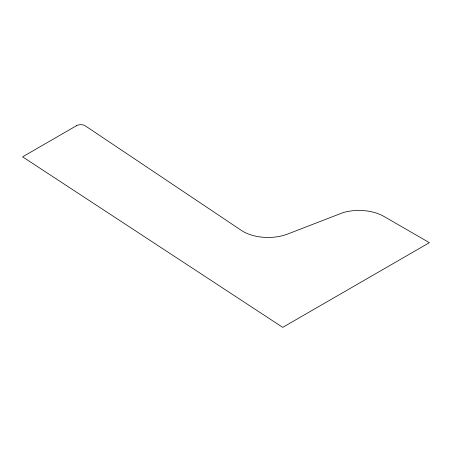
<?xml version="1.0" encoding="UTF-8"?>
<svg xmlns="http://www.w3.org/2000/svg" width="452" height="452" viewBox="0 0 452 452"><rect width="100%" height="100%" fill="white"/><g stroke="black" fill="none" stroke-linecap="round" stroke-linejoin="round"><path stroke-width="0.68" d="M76.637 125.628L22.6 156.827L282.72 327.361L429.4 242.679L383.895 216.406A35.307 20.385 0 0 0 343.141 212.587L287.851 233.966A35.307 20.385 0 0 1 241.334 230.384L85.253 125.814A5.887 3.396 0 0 0 76.637 125.628"/></g></svg>
